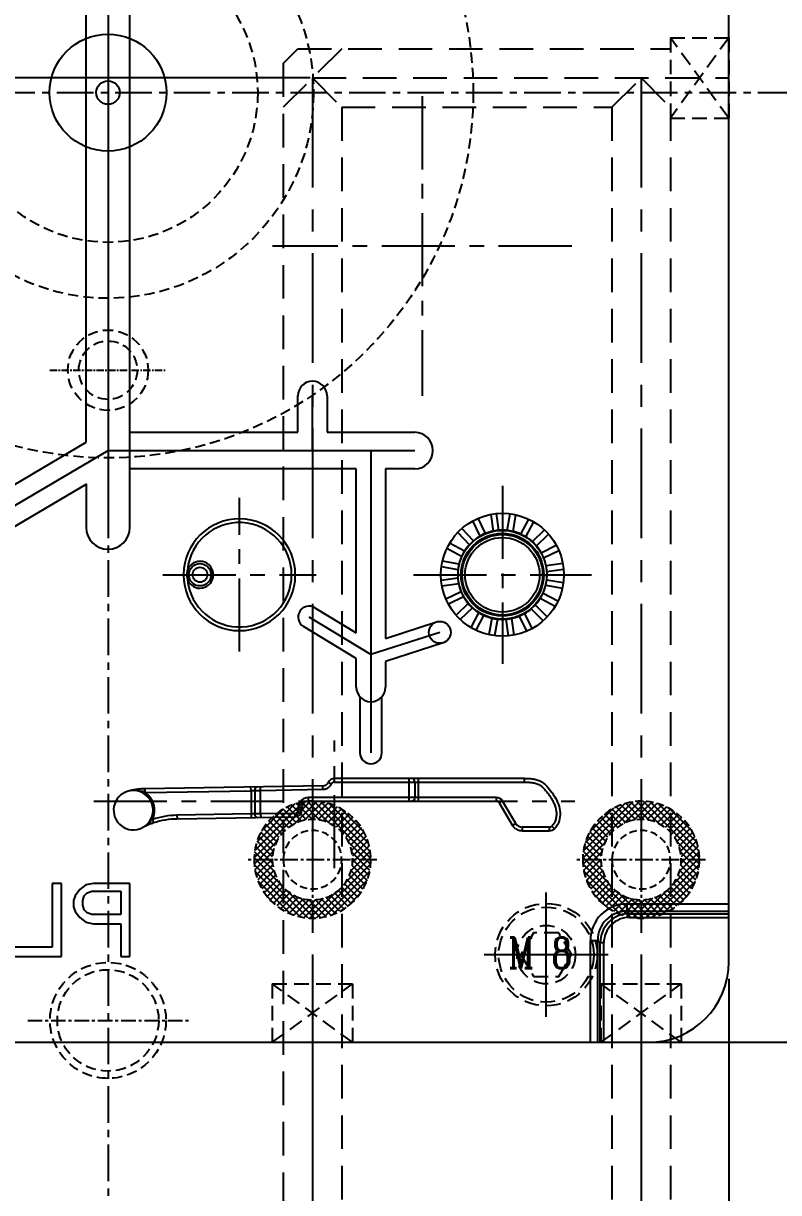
# Model space of a CAD drawing. Header units: millimetres. Extents: x 25970 to 27273, y -22508 to -21586.
# Drawn here: x 27012.4 to 27115.8, y -21996.3 to -21836.3 of the extents above; entities that cross this region are included whole.
import ezdxf

# ---------------------------------------------------------------- set-up
doc = ezdxf.new("R2010")
doc.units = ezdxf.units.MM
doc.header["$LTSCALE"] = 8
for name, pattern in [('CENTER', [2, 1.25, -0.25, 0.25, -0.25]), ('CENTER2', [1.125, 0.75, -0.125, 0.125, -0.125]), ('HIDDEN', [0.375, 0.25, -0.125]), ('HIDDEN2', [0.1875, 0.125, -0.0625])]:
    doc.linetypes.add(name, pattern=pattern)
doc.layers.get('DEFPOINTS').update_dxf_attribs({"color": 6})
for name, color, linetype in [('Cav-cor', 30, 'Continuous'), ('CL', 1, 'Continuous'), ('SCREW', 52, 'HIDDEN'), ('WT', 4, 'Continuous')]:
    doc.layers.add(name, color=color, linetype=linetype)
doc.layers.add('dim', color=3, linetype='Continuous', lineweight=15)
doc.styles.add('ROMANC', font='RomanC.ttf', dxfattribs={"width": 0.8, "height": 7})
doc.styles.get("Standard").update_dxf_attribs({"font": 'txt.shx', "width": 0.8, "bigfont": 'chineset.shx'})
doc.dimstyles.new('ISO-25', dxfattribs={"dimtxt": 5, "dimasz": 4, "dimexe": 0.3, "dimexo": 0.3, "dimtad": 0, "dimzin": 1, "dimdsep": 46, "dimtxsty": 'Standard', "dimcen": 0, "dimclrd": 3, "dimclre": 3, "dimclrt": 3, "dimazin": 0, "dimtfac": 1, "dimtofl": 0, "dimtmove": 0, "dimatfit": 0, "dimfxl": 0, "dimarcsym": 0})

# ---------------------------------------------------------------- blocks, each defined once
blk = doc.blocks.new('*D26514')
at = {"layer": 'DEFPOINTS', "color": 0}
for p in [(26938.98, -21966.73), (27108.98, -21966.73), (26938.98, -22067.73)]:
    blk.add_point(p, dxfattribs=at)
at = {"layer": 'dim', "color": 3, "lineweight": -2}
for p, q in [((26938.98, -21967.03), (26938.98, -22068.03)), ((27108.98, -21967.03), (27108.98, -22068.03)), ((26942.98, -22067.73), (27015.03, -22067.73)), ((27104.98, -22067.73), (27032.94, -22067.73))]:
    blk.add_line(p, q, dxfattribs=at)
at = {"layer": 'dim', "color": 3}
for points in [[(26942.98, -22067.06), (26942.98, -22068.4), (26938.98, -22067.73)], [(27104.98, -22068.4), (27104.98, -22067.06), (27108.98, -22067.73)]]:
    blk.add_solid(points, dxfattribs=at)
at = {"layer": 'dim', "color": 3, "insert": (27023.98, -22067.73), "char_height": 5, "attachment_point": 5}
blk.add_mtext('170.00', dxfattribs=at)
blk = doc.blocks.new('*D26515')
at = {"layer": 'DEFPOINTS', "color": 0}
for p in [(27093.98, -21715.73), (27093.98, -21975.73), (27209.36, -21975.73)]:
    blk.add_point(p, dxfattribs=at)
at = {"layer": 'dim', "color": 3, "lineweight": -2}
for p, q in [((27094.28, -21715.73), (27209.66, -21715.73)), ((27209.36, -21719.73), (27209.36, -21836.11)), ((27209.36, -21971.73), (27209.36, -21855.36)), ((27094.28, -21975.73), (27209.66, -21975.73))]:
    blk.add_line(p, q, dxfattribs=at)
at = {"layer": 'dim', "color": 3}
for points in [[(27210.03, -21719.73), (27208.69, -21719.73), (27209.36, -21715.73)], [(27208.69, -21971.73), (27210.03, -21971.73), (27209.36, -21975.73)]]:
    blk.add_solid(points, dxfattribs=at)
at = {"layer": 'dim', "color": 3, "insert": (27209.36, -21845.73), "char_height": 5, "attachment_point": 5, "rotation": 90}
blk.add_mtext('260.00', dxfattribs=at)
blk = doc.blocks.new('cb_8')
at = {"linetype": 'HIDDEN'}
blk.add_circle((0, 0), 7, dxfattribs=at)
at = {"layer": 'SCREW', "linetype": 'CENTER2', "ltscale": 5}
for p, q in [((0, -8.5), (0, 8.5)), ((-8.5, 0), (8.5, 0))]:
    blk.add_line(p, q, dxfattribs=at)
at = {"layer": 'SCREW'}
blk.add_lwpolyline([(-1.73, 3), (-3.46, 0), (-1.73, -3), (1.73, -3), (3.46, 0), (1.73, 3)], close=True, dxfattribs=at)
for radius in [6.5, 4]:
    blk.add_circle((0, 0), radius, dxfattribs=at)
at = {"layer": 'dim', "style": 'ROMANC', "width": 0.8}
blk.add_text('M 8', height=4.186, dxfattribs=at).set_placement((-5.2, -1.86))
blk = doc.blocks.new('20150513.114825')
at = {"layer": 'WT', "color": 125, "linetype": 'HIDDEN'}
for p, q in [((-5.5, 8), (5.5, 8)), ((5.5, 8), (-5.5, 0)), ((-5.5, 8), (5.5, 0)), ((-5.5, 0), (-5.5, 8)), ((5.5, 0), (5.5, 8)), ((-5.5, 0), (5.5, 0))]:
    blk.add_line(p, q, dxfattribs=at)
blk = doc.blocks.new('*D27278')
at = {"layer": 'DEFPOINTS', "color": 0}
for p in [(26938.98, -21964.73), (27051.98, -21975.73), (27051.98, -21998)]:
    blk.add_point(p, dxfattribs=at)
at = {"layer": 'dim', "color": 3, "lineweight": -2}
for p, q in [((26938.98, -21965.03), (26938.98, -21998.3)), ((27051.98, -21976.03), (27051.98, -21998.3)), ((26942.98, -21998), (26986.86, -21998)), ((27047.98, -21998), (27004.11, -21998))]:
    blk.add_line(p, q, dxfattribs=at)
at = {"layer": 'dim', "color": 3}
for points in [[(26942.98, -21997.33), (26942.98, -21998.66), (26938.98, -21998)], [(27047.98, -21998.66), (27047.98, -21997.33), (27051.98, -21998)]]:
    blk.add_solid(points, dxfattribs=at)
at = {"layer": 'dim', "color": 3, "insert": (26995.48, -21998), "char_height": 5, "attachment_point": 5}
blk.add_mtext('113.00', dxfattribs=at)
blk = doc.blocks.new('*D27279')
at = {"layer": 'DEFPOINTS', "color": 0}
for p in [(26938.98, -21964.73), (27096.98, -21975.73), (26938.98, -22017.61)]:
    blk.add_point(p, dxfattribs=at)
at = {"layer": 'dim', "color": 3, "lineweight": -2}
for p, q in [((26938.98, -21965.03), (26938.98, -22017.91)), ((27096.98, -21976.03), (27096.98, -22017.91)), ((26942.98, -22017.61), (27008.69, -22017.61)), ((27092.98, -22017.61), (27027.28, -22017.61))]:
    blk.add_line(p, q, dxfattribs=at)
at = {"layer": 'dim', "color": 3}
for points in [[(26942.98, -22016.94), (26942.98, -22018.28), (26938.98, -22017.61)], [(27092.98, -22018.28), (27092.98, -22016.94), (27096.98, -22017.61)]]:
    blk.add_solid(points, dxfattribs=at)
at = {"layer": 'dim', "color": 3, "insert": (27017.98, -22017.61), "char_height": 5, "attachment_point": 5}
blk.add_mtext('158.00', dxfattribs=at)
blk = doc.blocks.new('20150513.114820')
at = {"layer": 'WT', "linetype": 'Continuous'}
h = blk.add_hatch(dxfattribs=at)
h.set_pattern_fill('ANSI37', color=125, scale=5, angle=270, style=0)
h.set_pattern_definition([(315, (23425.0146, -23957.4168), (0.441941738, 0.441941738), []), (45, (23425.0146, -23957.4168), (-0.441941738, 0.441941738), [])])
h.paths.add_polyline_path([(8, 0), (5.5, 0, 1), (-5.5, 0), (-8, 0, -1)])
h.paths.add_polyline_path([(-8, 0), (-5.5, 0, 0.414214), (0, -5.5, 0.414214), (5.5, 0), (8, 0, -0.414214), (0, -8, -0.414214)])
at = {"layer": 'WT', "color": 125, "linetype": 'CENTER2', "ltscale": 0.4}
for p, q in [((0, 8.79), (0, -8.79)), ((8.79, 0), (-8.79, 0))]:
    blk.add_line(p, q, dxfattribs=at)
at = {"layer": 'WT', "color": 125, "linetype": 'HIDDEN2'}
for radius in [8, 5.5, 4]:
    blk.add_circle((0, 0), radius, dxfattribs=at)
blk = doc.blocks.new('*D27306')
at = {"layer": 'DEFPOINTS', "color": 0}
for p in [(26919.85, -21843.73), (27051.98, -21843.73), (26949.98, -21975.73)]:
    blk.add_point(p, dxfattribs=at)
at = {"layer": 'dim', "color": 3, "lineweight": -2}
for p, q in [((27051.68, -21843.73), (26919.55, -21843.73)), ((26919.85, -21847.73), (26919.85, -21900.44)), ((26919.85, -21971.73), (26919.85, -21919.02)), ((26949.68, -21975.73), (26919.55, -21975.73))]:
    blk.add_line(p, q, dxfattribs=at)
at = {"layer": 'dim', "color": 3}
for points in [[(26920.51, -21847.73), (26919.18, -21847.73), (26919.85, -21843.73)], [(26919.18, -21971.73), (26920.51, -21971.73), (26919.85, -21975.73)]]:
    blk.add_solid(points, dxfattribs=at)
at = {"layer": 'dim', "color": 3, "insert": (26919.85, -21909.73), "char_height": 5, "attachment_point": 5, "rotation": 90}
blk.add_mtext('132.00', dxfattribs=at)

msp = doc.modelspace()

# ---------------------------------------------------------------- linework, layer by layer
at = {"color": 8, "linetype": 'CENTER', "ltscale": 0.1}
msp.add_line((27016.015, -21883.733), (27031.953, -21883.733), dxfattribs=at)
at = {"color": 8, "linetype": 'CENTER', "ltscale": 0.2}
msp.add_line((27012.984, -21972.733), (27034.984, -21972.733), dxfattribs=at)
at = {"color": 8, "linetype": 'HIDDEN', "ltscale": 0.7}
for centre, radius in [((27023.984, -21845.733), 50), ((27023.984, -21845.733), 28.15), ((27023.984, -21845.733), 20.5), ((27023.984, -21883.733), 5.5), ((27023.984, -21883.733), 4), ((27023.984, -21972.733), 7.938), ((27023.984, -21972.733), 6.938)]:
    msp.add_circle(centre, radius, dxfattribs=at)
msp.add_circle((27023.984, -21845.733), 8)
at = {"linetype": 'Continuous'}
msp.add_circle((27023.984, -21845.733), 1.6, dxfattribs=at)
at = {"layer": 'Cav-cor', "color": 241}
for p, q in [((27108.984, -21964.733), (27108.984, -21726.733)), ((27023.984, -21780.233), (27023.984, -21905.233)), ((27020.984, -21893.599), (27020.984, -21790.233)), ((27026.984, -21905.233), (27026.984, -21790.233)), ((27049.984, -21892.233), (27049.984, -21887.235)), ((27051.984, -21894.733), (27051.984, -21887.235)), ((27053.984, -21887.235), (27053.984, -21892.233)), ((27026.984, -21892.233), (27049.984, -21892.233)), ((27053.984, -21892.233), (27065.984, -21892.233)), ((26989.88, -21911.927), (27020.984, -21893.599)), ((26984.495, -21917.978), (27023.984, -21894.733)), ((27023.984, -21894.733), (27065.984, -21894.733)), ((27059.984, -21894.733), (27059.984, -21936.111)), ((27057.984, -21897.233), (27026.984, -21897.233)), ((27057.984, -21919.694), (27057.984, -21897.233)), ((27065.984, -21897.233), (27061.984, -21897.233)), ((27061.984, -21897.233), (27061.984, -21920.441)), ((27021.044, -21899.318), (26985.816, -21920.076)), ((27020.984, -21899.353), (27020.984, -21905.233)), ((27076.752, -21905.755), (27076.43, -21903.462)), ((27077.521, -21905.647), (27077.198, -21903.354)), ((27078.642, -21905.653), (27079.042, -21903.384)), ((27079.445, -21905.795), (27079.845, -21903.526)), ((27074.943, -21906.428), (27073.933, -21904.357)), ((27075.676, -21906.07), (27074.666, -21903.999)), ((27080.501, -21906.172), (27081.588, -21904.128)), ((27081.186, -21906.537), (27082.273, -21904.493)), ((27073.474, -21907.62), (27071.866, -21905.955)), ((27074.032, -21907.081), (27072.461, -21905.455)), ((27082.089, -21907.201), (27083.747, -21905.6)), ((27082.656, -21907.788), (27084.274, -21906.225)), ((27072.406, -21909.229), (27070.371, -21908.147)), ((27072.789, -21908.508), (27070.754, -21907.426)), ((27083.289, -21908.714), (27085.369, -21907.699)), ((27083.629, -21909.411), (27085.71, -21908.396)), ((27072.053, -21910.293), (27069.773, -21909.891)), ((27083.969, -21910.479), (27086.251, -21910.159)), ((27034.878, -21911.04), (27035.161, -21911.155)), ((27071.918, -21911.057), (27069.638, -21910.655)), ((27084.083, -21911.288), (27086.364, -21910.967)), ((27034.878, -21912.425), (27035.161, -21912.31)), ((27071.886, -21912.178), (27069.604, -21912.498)), ((27071.999, -21912.986), (27069.718, -21913.306)), ((27083.915, -21913.172), (27086.195, -21913.574)), ((27084.05, -21912.408), (27086.33, -21912.81)), ((27072.339, -21914.054), (27070.259, -21915.069)), ((27072.679, -21914.752), (27070.599, -21915.766)), ((27083.18, -21914.957), (27085.214, -21916.039)), ((27083.563, -21914.237), (27085.597, -21915.318)), ((27052.293, -21916.238), (27057.984, -21919.694)), ((27073.312, -21915.677), (27071.694, -21917.24)), ((27073.879, -21916.264), (27072.221, -21917.865)), ((27081.936, -21916.384), (27083.507, -21918.011)), ((27082.495, -21915.845), (27084.103, -21917.51)), ((27059.984, -21922.664), (27051.514, -21917.52)), ((27061.984, -21920.441), (27068.953, -21918.19)), ((27073.695, -21918.973), (27074.782, -21916.929)), ((27074.38, -21919.337), (27075.467, -21917.293)), ((27076.523, -21917.67), (27076.123, -21919.939)), ((27077.326, -21917.812), (27076.926, -21920.081)), ((27078.448, -21917.819), (27078.77, -21920.111)), ((27079.216, -21917.711), (27079.538, -21920.003)), ((27080.292, -21917.395), (27081.302, -21919.466)), ((27081.025, -21917.037), (27082.035, -21919.108)), ((27057.984, -21923.204), (27050.736, -21918.802)), ((27069.414, -21919.618), (27059.984, -21922.664)), ((27069.875, -21921.045), (27061.984, -21923.594)), ((27057.984, -21927.111), (27057.984, -21923.204)), ((27061.984, -21923.594), (27061.984, -21927.111)), ((27058.484, -21928.434), (27058.484, -21936.111)), ((27061.484, -21936.111), (27061.484, -21928.434)), ((27053.418, -21940.61), (27029.007, -21941.036)), ((27053.405, -21941.099), (27053.397, -21940.61)), ((27054.559, -21940.384), (27054.126, -21940.159)), ((27055.012, -21940.109), (27055.012, -21939.62)), ((27055.012, -21940.109), (27065.184, -21940.109)), ((27080.994, -21939.62), (27055.033, -21939.62)), ((27065.184, -21939.62), (27065.184, -21942.724)), ((27065.998, -21940.114), (27065.998, -21942.23)), ((27066.506, -21942.724), (27066.506, -21939.62)), ((27066.506, -21940.13), (27080.994, -21940.13)), ((27080.994, -21940.13), (27080.994, -21939.62)), ((27029.073, -21941.545), (27029.065, -21941.035)), ((27029.073, -21941.545), (27043.564, -21941.292)), ((27043.564, -21941.292), (27043.555, -21940.782)), ((27043.564, -21941.292), (27043.564, -21944.477)), ((27044.073, -21941.258), (27044.073, -21944.476)), ((27044.886, -21941.247), (27044.878, -21940.759)), ((27044.886, -21941.247), (27053.405, -21941.099)), ((27044.886, -21944.476), (27044.886, -21941.247)), ((27065.184, -21942.235), (27051.375, -21942.235)), ((27051.375, -21942.235), (27051.375, -21942.724)), ((27077.128, -21942.214), (27066.506, -21942.214)), ((27077.128, -21942.214), (27077.128, -21942.724)), ((27050.049, -21943.561), (27050.538, -21943.561)), ((27050.049, -21943.561), (27050.049, -21943.885)), ((27050.538, -21943.864), (27050.538, -21943.54)), ((27051.354, -21942.724), (27077.128, -21942.724)), ((27078.006, -21942.714), (27077.567, -21942.974)), ((27077.567, -21942.974), (27079.39, -21946.053)), ((27079.828, -21945.793), (27078.006, -21942.714)), ((27030.065, -21945.223), (27030.224, -21945.707)), ((27043.564, -21944.477), (27033.425, -21944.654)), ((27033.425, -21944.654), (27033.434, -21945.164)), ((27033.434, -21945.164), (27049.536, -21944.883)), ((27043.564, -21944.477), (27043.573, -21944.987)), ((27049.548, -21944.394), (27044.886, -21944.476)), ((27044.886, -21944.476), (27044.895, -21944.964)), ((27049.548, -21944.394), (27049.557, -21944.883)), ((27050.049, -21943.885), (27050.538, -21943.885)), ((27079.828, -21945.793), (27079.39, -21946.053)), ((27084.397, -21946.294), (27080.706, -21946.294)), ((27080.706, -21946.294), (27080.706, -21946.804)), ((27080.706, -21946.804), (27084.396, -21946.804)), ((27084.397, -21946.294), (27084.397, -21946.804)), ((27084.763, -21946.138), (27085.129, -21946.493)), ((27017.609, -21953.983), (27016.359, -21953.983)), ((27016.359, -21953.983), (27016.359, -21962.706)), ((27017.609, -21963.983), (27017.609, -21953.983)), ((27020.109, -21954.834), (27019.484, -21955.685)), ((27020.942, -21954.195), (27020.109, -21954.834)), ((27021.984, -21953.983), (27020.942, -21954.195)), ((27021.151, -21955.259), (27021.776, -21955.046)), ((27021.776, -21955.046), (27025.734, -21955.046)), ((27026.984, -21953.983), (27021.984, -21953.983)), ((27025.734, -21955.046), (27025.734, -21958.238)), ((27026.984, -21963.983), (27026.984, -21953.983)), ((27019.484, -21955.685), (27019.276, -21956.323)), ((27019.276, -21956.323), (27019.276, -21957.174)), ((27020.526, -21956.323), (27020.734, -21955.685)), ((27020.526, -21956.961), (27020.526, -21956.323)), ((27020.734, -21955.685), (27021.151, -21955.259)), ((27019.276, -21957.174), (27019.484, -21957.812)), ((27019.484, -21957.812), (27020.109, -21958.663)), ((27020.734, -21957.6), (27020.526, -21956.961)), ((27021.151, -21958.025), (27020.734, -21957.6)), ((27021.776, -21958.238), (27021.151, -21958.025)), ((27025.734, -21958.238), (27021.776, -21958.238)), ((27095.028, -21956.784), (27108.984, -21956.784)), ((27095.028, -21956.784), (27095.028, -21957.782)), ((27095.028, -21957.782), (27108.984, -21957.782)), ((27095.373, -21958.127), (27095.028, -21957.782)), ((27095.373, -21958.127), (27108.984, -21958.127)), ((27095.373, -21958.626), (27095.373, -21958.127)), ((27020.109, -21958.663), (27020.942, -21959.302)), ((27020.942, -21959.302), (27021.984, -21959.515)), ((27021.984, -21959.515), (27025.734, -21959.515)), ((27025.734, -21959.515), (27025.734, -21963.983)), ((27095.373, -21958.626), (27108.984, -21958.626)), ((27016.359, -21962.706), (27010.109, -21962.706)), ((27090.035, -21961.777), (27091.034, -21961.777)), ((27090.035, -21975.733), (27090.035, -21961.777)), ((27091.379, -21962.122), (27091.034, -21961.777)), ((27091.034, -21975.733), (27091.034, -21961.777)), ((27091.878, -21962.122), (27091.379, -21962.122)), ((27091.379, -21975.733), (27091.379, -21962.122)), ((27091.878, -21975.733), (27091.878, -21962.122)), ((27010.109, -21963.983), (27017.609, -21963.983)), ((27025.734, -21963.983), (27026.984, -21963.983)), ((26949.984, -21975.733), (27097.984, -21975.733))]:
    msp.add_line(p, q, dxfattribs=at)
for centre, radius in [((27077.984, -21911.733), 8.415), ((27077.984, -21911.733), 6.076), ((27077.984, -21911.733), 5.668), ((27077.984, -21911.733), 5.508), ((27077.984, -21911.733), 5.1), ((27036.578, -21911.733), 1.53), ((27036.578, -21911.733), 1.02), ((27069.414, -21919.618), 1.5)]:
    msp.add_circle(centre, radius, dxfattribs=at)
for centre, radius, start, end in [((27051.984, -21887.235), 2, 0, 180), ((27065.984, -21894.733), 2.5, 270, 90), ((27023.984, -21905.233), 3, 180, 0), ((27041.984, -21911.733), 7.65, 180, 179.55315), ((27041.984, -21911.733), 7.14, 185.56727, 174.43273), ((27077.65, -21911.047), 5.354, 111.62949, 120.37051), ((27078.129, -21912.766), 7.145, 94.887, 101.113), ((27078.117, -21910.981), 5.354, 75.62949, 84.37051), ((27077.494, -21912.654), 7.145, 58.887, 65.113), ((27077.311, -21911.375), 5.354, 147.62949, 156.37051), ((27078.709, -21912.483), 7.145, 130.887, 137.113), ((27078.533, -21911.203), 5.354, 39.62949, 48.37051), ((27036.578, -21911.733), 1.836, 202.16519, 157.83482), ((27077.046, -21912.19), 7.145, 22.887, 29.113), ((27037.307, -21911.733), 2.527, 174.65378, 185.34475), ((27037.283, -21911.73), 2.503, 169.27955, 174.65572), ((27037.245, -21911.723), 2.464, 164.98128, 169.27757), ((27037.213, -21911.715), 2.431, 163.87782, 164.97455), ((27079.012, -21911.914), 7.145, 166.887, 173.113), ((27078.739, -21911.626), 5.354, 3.62949, 12.37051), ((27037.269, -21911.737), 2.489, 185.33128, 194.99229), ((27037.213, -21911.75), 2.431, 195.02535, 196.12218), ((27077.229, -21911.839), 5.354, 183.62949, 192.37051), ((27076.956, -21911.551), 7.145, 346.887, 353.113), ((27078.922, -21911.275), 7.145, 202.887, 209.113), ((27078.658, -21912.091), 5.354, 327.62949, 336.37051), ((27051.514, -21917.52), 1.5, 58.73054, 238.73054), ((27077.435, -21912.262), 5.354, 219.62949, 228.37051), ((27077.259, -21910.982), 7.145, 310.887, 317.113), ((27078.474, -21910.811), 7.145, 238.887, 245.113), ((27077.852, -21912.484), 5.354, 255.62949, 264.37051), ((27077.839, -21910.699), 7.145, 274.887, 281.113), ((27078.318, -21912.418), 5.354, 291.62949, 300.37051), ((27059.984, -21927.111), 2, 180, 0), ((27059.984, -21936.111), 1.5, 180, 0), ((27053.404, -21939.794), 0.816, 270.98934, 332.56199), ((27055.033, -21940.64), 1.02, 89.98892, 152.56232), ((27053.383, -21939.774), 1.325, 326.37911, 332.5685), ((27055.012, -21940.619), 0.51, 90.00016, 152.56407), ((27065.489, -21940.113), 0.509, 359.84832, 77.19783), ((27027.444, -21943.957), 2.694, 105.06033, 297.07638), ((27029.169, -21950.369), 9.334, 91.93573, 105.06033), ((27027.444, -21943.957), 2.707, 298.81242, 102.20619), ((27029.173, -21950.881), 9.846, 91.85459, 94.80758), ((27027.431, -21945.42), 4.209, 67.69158, 73.99589), ((27029.149, -21949.797), 8.763, 90.93437, 91.93115), ((27026.751, -21947.093), 6.014, 67.28575, 67.75174), ((27027.444, -21943.957), 2.911, 334.21197, 55.95679), ((27044.581, -21941.256), 0.509, 103.7623, 180.15766), ((27051.375, -21943.561), 1.326, 89.99905, 123.27044), ((27053.382, -21939.769), 1.33, 271.01684, 283.14636), ((27077.128, -21943.233), 1.02, 30.63924, 90.00052), ((27051.375, -21943.561), 1.326, 147.92615, 179.99937), ((27077.128, -21943.233), 0.51, 30.61325, 90.00646), ((27024.162, -21940.048), 7.848, 315.47052, 317.00177), ((27033.624, -21956.045), 11.392, 91, 108.20366), ((27033.624, -21956.045), 10.882, 91, 108.20363), ((27049.54, -21943.885), 0.51, 270.99674, 0.00326), ((27033.624, -21956.045), 10.882, 109.08731, 117.07638), ((27033.289, -21955.007), 9.792, 109.22425, 110.5938), ((27033.524, -21955.74), 10.562, 108.20557, 109.11606), ((27080.702, -21945.276), 1.525, 210.62381, 212.60289), ((27080.709, -21945.269), 1.535, 234.3844, 246.2174), ((27080.706, -21945.274), 1.02, 210.61935, 270.00065), ((27084.397, -21945.784), 0.51, 269.99998, 315.91204), ((27095.026, -21961.774), 4.991, 89.97125, 180.02875), ((27095.023, -21961.771), 3.989, 89.91754, 180.08246), ((27095.373, -21962.121), 3.994, 89.99796, 180.00207), ((27095.371, -21962.12), 3.493, 89.97225, 180.02814), ((27097.984, -21964.733), 11, 270, 0)]:
    msp.add_arc(centre, radius, start, end, dxfattribs=at)
for centre, major_axis, ratio, start_param, end_param in [((27078.04, -21911.706), (5.5, 2.683), 0.9999492, 1.647622, 1.8310896), ((27077.929, -21911.76), (5.5, 2.683), 0.9999492, 1.310503, 1.4939707), ((27078.045, -21911.743), (6.027, -1.063), 0.9999492, 1.647622, 1.8310896), ((27077.923, -21911.722), (6.027, -1.063), 0.9999492, 1.310503, 1.4939707), ((27078.027, -21911.777), (-4.251, 4.402), 0.9999492, -1.4939707, -1.310503), ((27077.955, -21911.787), (2.873, 5.403), 0.9999492, 1.310503, 1.4939707), ((27077.941, -21911.688), (-4.251, 4.402), 0.9999492, -1.8310896, -1.647622), ((27078.013, -21911.678), (2.873, 5.403), 0.9999492, -4.6355633, -4.4520957), ((27077.993, -21911.794), (-0.852, 6.06), 0.9999492, -1.4939707, -1.310503), ((27077.993, -21911.794), (-0.852, 6.06), 0.9999492, 1.310503, 1.4939707), ((27077.976, -21911.672), (-0.852, 6.06), 0.9999492, 4.4520957, 4.6355633), ((27077.976, -21911.672), (-0.852, 6.06), 0.9999492, -4.6355633, -4.4520957), ((27077.955, -21911.787), (2.873, 5.403), 0.9999492, -1.4939707, -1.310503), ((27078.027, -21911.777), (-4.251, 4.402), 0.9999492, 1.310503, 1.4939707), ((27078.013, -21911.678), (2.873, 5.403), 0.9999492, -1.8310896, -1.647622), ((27077.941, -21911.688), (-4.251, 4.402), 0.9999492, -4.6355633, -4.4520957), ((27077.929, -21911.76), (5.5, 2.683), 0.9999492, -1.4939707, -1.310503), ((27078.045, -21911.743), (6.027, -1.063), 0.9999492, -1.8310896, -1.647622), ((27077.923, -21911.722), (6.027, -1.063), 0.9999492, -1.4939707, -1.310503), ((27078.04, -21911.706), (5.5, 2.683), 0.9999492, -1.8310896, -1.647622), ((27049.518, -21943.863), (-0.728, 0.715), 0.9997007, 2.3650708, 3.9181145), ((27051.354, -21943.54), (-0.577, 0.577), 0.9996955, -0.7852459, 0.7852459)]:
    msp.add_ellipse(centre, major_axis=major_axis, ratio=ratio, start_param=start_param, end_param=end_param, dxfattribs=at)
for points in [[(27054.142, -21940.86), (27054.276, -21940.766), (27054.395, -21940.644), (27054.486, -21940.507)], [(27027.407, -21941.237), (27027.804, -21941.214), (27028.209, -21941.265), (27028.591, -21941.374)], [(27053.684, -21941.064), (27053.847, -21941.026), (27054.005, -21940.956), (27054.142, -21940.86)], [(27050.648, -21942.452), (27050.49, -21942.556), (27050.352, -21942.697), (27050.252, -21942.857)], [(27030.065, -21945.223), (27030.011, -21945.282), (27029.957, -21945.341), (27029.902, -21945.4)], [(27029.757, -21945.552), (27029.617, -21945.694), (27029.469, -21945.83), (27029.313, -21945.954)], [(27079.815, -21946.517), (27079.658, -21946.405), (27079.521, -21946.26), (27079.417, -21946.098)], [(27080.706, -21946.804), (27080.496, -21946.804), (27080.282, -21946.759), (27080.09, -21946.674)], [(27084.794, -21946.723), (27084.67, -21946.776), (27084.532, -21946.804), (27084.396, -21946.804)], [(27085.129, -21946.493), (27085.035, -21946.591), (27084.919, -21946.67), (27084.794, -21946.723)], [(27085.527, -21945.954), (27085.419, -21946.149), (27085.285, -21946.333), (27085.129, -21946.493)]]:
    msp.add_open_spline(points, degree=3, dxfattribs=at)
for points, knots in [([(27065.184, -21940.109), (27065.283, -21940.109), (27065.468, -21940.109), (27065.713, -21940.11), (27065.885, -21940.113), (27065.971, -21940.112), (27065.998, -21940.114)], [0, 0, 0, 0, 0.3659207, 0.6813568, 0.9028873, 1, 1, 1, 1]), ([(27065.998, -21940.114), (27066.003, -21940.116), (27066.02, -21940.118), (27066.052, -21940.121), (27066.101, -21940.123), (27066.192, -21940.127), (27066.329, -21940.13), (27066.444, -21940.13), (27066.506, -21940.13)], [0, 0, 0, 0, 0.0322924, 0.0978441, 0.1945927, 0.3192813, 0.6344076, 1, 1, 1, 1]), ([(27080.994, -21939.62), (27081.186, -21939.62), (27081.57, -21939.622), (27082.145, -21939.659), (27082.712, -21939.772), (27083.247, -21939.997), (27083.722, -21940.329), (27084.139, -21940.728), (27084.505, -21941.174), (27084.954, -21941.796), (27085.467, -21942.609), (27085.866, -21943.701), (27085.935, -21944.864), (27085.712, -21945.62), (27085.527, -21945.954)], [0, 0, 0, 0, 0.0625668, 0.1251517, 0.1877702, 0.2503118, 0.3129279, 0.3754896, 0.438066, 0.5006343, 0.6256902, 0.7506113, 0.875387, 1, 1, 1, 1]), ([(27080.994, -21940.13), (27081.175, -21940.13), (27081.537, -21940.131), (27082.08, -21940.166), (27082.616, -21940.272), (27083.11, -21940.51), (27083.54, -21940.846), (27083.911, -21941.244), (27084.241, -21941.676), (27084.553, -21942.121), (27084.84, -21942.583), (27085.165, -21943.229), (27085.371, -21943.935), (27085.391, -21944.662), (27085.304, -21945.202), (27085.105, -21945.712), (27084.889, -21946.008), (27084.763, -21946.138)], [0, 0, 0, 0, 0.0625447, 0.1250847, 0.1875935, 0.250038, 0.3125337, 0.375057, 0.4375929, 0.5001338, 0.5626695, 0.6251976, 0.749914, 0.8124363, 0.8749772, 0.9375012, 1, 1, 1, 1]), ([(27029.028, -21941.526), (27029.027, -21941.466), (27029.024, -21941.355), (27029.021, -21941.208), (27029.013, -21941.106), (27029.013, -21941.053), (27029.008, -21941.038)], [0, 0, 0, 0, 0.3669161, 0.6811021, 0.9015524, 1, 1, 1, 1]), ([(27043.564, -21941.292), (27043.626, -21941.29), (27043.742, -21941.285), (27043.878, -21941.278), (27043.969, -21941.271), (27044.018, -21941.267), (27044.051, -21941.262), (27044.068, -21941.26), (27044.073, -21941.258)], [0, 0, 0, 0, 0.3652462, 0.6801994, 0.8049173, 0.901776, 0.9675028, 1, 1, 1, 1]), ([(27044.073, -21941.258), (27044.099, -21941.255), (27044.185, -21941.256), (27044.357, -21941.251), (27044.602, -21941.25), (27044.787, -21941.248), (27044.886, -21941.247)], [0, 0, 0, 0, 0.0971277, 0.3186634, 0.6340927, 1, 1, 1, 1]), ([(27065.998, -21942.23), (27065.971, -21942.232), (27065.885, -21942.231), (27065.713, -21942.234), (27065.468, -21942.235), (27065.283, -21942.235), (27065.184, -21942.235)], [0, 0, 0, 0, 0.0971127, 0.3186432, 0.6340793, 1, 1, 1, 1]), ([(27065.998, -21942.23), (27065.998, -21942.34), (27065.923, -21942.567), (27065.722, -21942.697), (27065.616, -21942.724)], [0, 0, 0, 0, 0.5004399, 1, 1, 1, 1]), ([(27066.506, -21942.214), (27066.444, -21942.214), (27066.329, -21942.214), (27066.192, -21942.217), (27066.101, -21942.221), (27066.052, -21942.223), (27066.02, -21942.226), (27066.003, -21942.228), (27065.998, -21942.23)], [0, 0, 0, 0, 0.3655924, 0.6807187, 0.8054073, 0.9021559, 0.9677076, 1, 1, 1, 1]), ([(27044.073, -21944.476), (27044.067, -21944.474), (27044.051, -21944.473), (27044.018, -21944.471), (27043.969, -21944.47), (27043.878, -21944.47), (27043.741, -21944.472), (27043.626, -21944.475), (27043.564, -21944.477)], [0, 0, 0, 0, 0.0321124, 0.0975489, 0.1942531, 0.3189622, 0.6342385, 1, 1, 1, 1]), ([(27044.072, -21944.476), (27044.072, -21944.59), (27044.153, -21944.824), (27044.365, -21944.952), (27044.476, -21944.975)], [0, 0, 0, 0, 0.5004346, 1, 1, 1, 1]), ([(27044.886, -21944.476), (27044.787, -21944.476), (27044.602, -21944.477), (27044.357, -21944.479), (27044.185, -21944.477), (27044.099, -21944.478), (27044.073, -21944.476)], [0, 0, 0, 0, 0.3659277, 0.6813697, 0.9028991, 1, 1, 1, 1])]:
    msp.add_open_spline(points, degree=3, knots=knots, dxfattribs=at)
at = {"layer": 'CL', "color": 7, "linetype": 'CENTER', "ltscale": 0.5}
for p, q in [((27023.984, -21645.733), (27023.984, -22045.733)), ((26848.984, -21845.733), (27198.984, -21845.733))]:
    msp.add_line(p, q, dxfattribs=at)
at = {"layer": 'CL', "color": 6, "linetype": 'CENTER'}
for p, q in [((27066.984, -21846.242), (27066.984, -21887.224)), ((27087.475, -21866.733), (27046.493, -21866.733)), ((27077.984, -21899.549), (27077.984, -21923.917)), ((27041.984, -21922.246), (27041.984, -21901.219)), ((27031.471, -21911.733), (27052.498, -21911.733)), ((27065.8, -21911.733), (27090.168, -21911.733)), ((27054.984, -21951.913), (27054.984, -21934.424)), ((27022.05, -21942.733), (27087.918, -21942.733))]:
    msp.add_line(p, q, dxfattribs=at)
at = {"layer": 'WT', "color": 125, "linetype": 'HIDDEN', "ltscale": 2.3}
for p, q in [((27047.984, -21841.733), (27049.984, -21839.733)), ((27055.984, -21839.733), (27047.984, -21847.733)), ((27049.984, -21839.733), (27100.984, -21839.733)), ((27047.984, -21841.733), (27047.984, -22015.733)), ((27051.984, -21843.733), (27108.984, -21843.733)), ((27051.984, -21843.733), (27055.984, -21847.733)), ((27092.984, -21847.733), (27096.984, -21843.733)), ((27096.984, -21843.733), (27100.984, -21847.733)), ((27055.984, -21847.733), (27092.984, -21847.733)), ((27055.984, -21847.733), (27055.984, -22015.733)), ((27092.984, -21847.733), (27092.984, -22015.733)), ((27100.984, -21847.733), (27100.984, -22015.733))]:
    msp.add_line(p, q, dxfattribs=at)
at = {"layer": 'WT', "color": 125, "linetype": 'CENTER', "ltscale": 1.5}
for p, q in [((27051.984, -21843.733), (27051.984, -22045.733)), ((27096.984, -21843.733), (27096.984, -22045.733))]:
    msp.add_line(p, q, dxfattribs=at)

# ---------------------------------------------------------------- block references
at = {"layer": 'SCREW'}
msp.add_blockref('cb_8', (27083.984, -21963.733), dxfattribs=at)
at = {"layer": 'WT', "color": 125, "linetype": 'HIDDEN', "ltscale": 2.3, "rotation": -90}
msp.add_blockref('20150513.114825', (27100.984, -21843.733), dxfattribs=at)
at = {"layer": 'WT', "xscale": -1, "rotation": -90.00000000000001}
for p in [(27051.984, -21950.733), (27096.984, -21950.733)]:
    msp.add_blockref('20150513.114820', p, dxfattribs=at)
at = {"layer": 'WT', "color": 125, "linetype": 'HIDDEN', "ltscale": 2.3, "xscale": -1, "rotation": 180}
msp.add_blockref('20150513.114825', (27051.984, -21967.733), dxfattribs=at)
at = {"layer": 'WT', "color": 203, "linetype": 'HIDDEN', "ltscale": 2.3, "xscale": -1, "rotation": 180}
msp.add_blockref('20150513.114825', (27096.984, -21967.733), dxfattribs=at)

# ---------------------------------------------------------------- dimensions: what is measured, and where the dimension line sits
at = {"layer": 'dim'}
for base, p1, p2, angle, picture, middle in [((27209.359, -21975.733), (27093.984, -21715.733), (27093.984, -21975.733), 90, '*D26515', (27209.359, -21845.733)), ((26938.984, -22067.729), (27108.984, -21966.733), (26938.984, -21966.733), 180, '*D26514', (27023.984, -22067.729))]:
    dim = msp.add_linear_dim(base=base, p1=p1, p2=p2, angle=angle, dimstyle='ISO-25', dxfattribs=at)
    dim.commit()
    dim.dimension.update_dxf_attribs({"geometry": picture, "text_midpoint": middle, "dimtype": 160})
dim = msp.add_linear_dim(base=(26919.848, -21843.733), p1=(26949.984, -21975.733), p2=(27051.984, -21843.733), angle=90, dimstyle='ISO-25', dxfattribs=at)
dim.commit()
dim.dimension.update_dxf_attribs({"geometry": '*D27306', "text_midpoint": (26919.848, -21909.733)})
dim = msp.add_linear_dim(base=(27051.984, -21997.996), p1=(26938.984, -21964.733), p2=(27051.984, -21975.733), dimstyle='ISO-25', dxfattribs=at)
dim.commit()
dim.dimension.update_dxf_attribs({"geometry": '*D27278', "text_midpoint": (26995.484, -21997.996)})
dim = msp.add_linear_dim(base=(26938.984, -22017.608), p1=(27096.984, -21975.733), p2=(26938.984, -21964.733), dimstyle='ISO-25', dxfattribs=at)
dim.commit()
dim.dimension.update_dxf_attribs({"geometry": '*D27279', "text_midpoint": (27017.984, -22017.608), "dimtype": 160})

doc.saveas('drawing.dxf')
